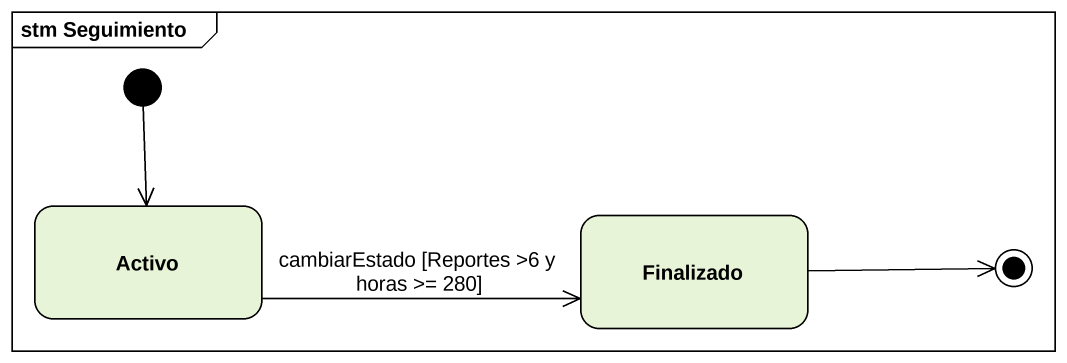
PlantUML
@startuml
mainframe stm Seguimiento
hide empty description
state Activo
state Finalizado
[*] --> Activo
Activo -right-> Finalizado : cambiarEstado [Reportes >6 y horas >= 280]
Finalizado -right-> [*]
@enduml
